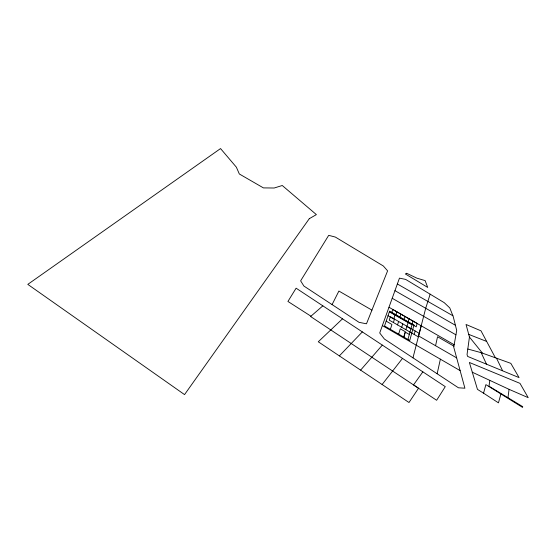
<?xml version="1.0" encoding="UTF-8"?>
<svg xmlns="http://www.w3.org/2000/svg" width="556" height="556" viewBox="0 0 556 556"><rect width="100%" height="100%" fill="white"/><g stroke="black" fill="none" stroke-linecap="round" stroke-linejoin="round"><path stroke-width="0.83" d="M507.962 397.714L509.074 389.339L472.218 372.186M495.396 357.779L481.003 330.841L466.032 324.468L469.445 337.054L467.047 354.561L467.589 356.396L519.061 377.6L510.825 363.353L481.169 352.671L486.472 364.11M489.787 380.526L489.009 386.218L522.716 406.651L522.612 407.43L485.888 384.634L483.546 393.175L498.461 402.843L500.866 394.135M460.125 370.616L382.368 325.58L399.465 278.139L405.616 279.397L444.23 302.666L449.783 307.92L453.23 316.6L456.705 330.431L453.745 347.152L464.906 388.206L458.443 387.789L384.363 339.007L379.72 332.981L382.382 325.587M435.563 345.721L437.544 336.741L453.918 346.166M437.148 373.764L440.387 359.127M421.205 325.788L412.969 357.842M414.199 334.469L415.137 330.966M407.944 339.459L411.996 324.85L389.353 311.819M412.142 324.489L413.073 321.125M403.746 337.04L405.289 331.696L400.271 328.811L398.666 334.121M405.873 329.68L406.867 326.219M408.048 322.139L409.014 318.79M403.899 337.131L405.331 332.168L409.327 334.462M408.09 322.598L406.936 326.587L410.884 328.86M401.71 327.289L402.739 323.849M403.955 319.79L404.956 316.461M397.547 324.899L398.61 321.479M399.868 317.441L400.897 314.14M393.391 322.515L394.489 319.109M395.782 315.099L396.845 311.812M390.368 329.347L391.945 324.475L386.177 321.153M394.996 315.071L393.724 318.998L388.025 315.725M430.149 294.18L425.701 308.288L418.592 335.928L456.664 357.89M371.929 310.123L366.473 323.8L359.044 322.341L303.889 286.034L300.629 280.836L328.7 235.341L335.344 237.065L383.299 265.956L387.608 270.841L371.929 310.123L338.896 291.052L332.078 304.591M422.852 371.846L413.518 384.912L418.536 388.234L408.994 402.516L318.282 341.78L342.51 318.817M382.111 384.516L402.488 358.405L445.273 386.642L436.634 400.271L310.589 316.51L322.855 305.849L402.488 358.405M360.622 370.129L382.326 345.102M339.362 355.896L362.338 331.904M467.798 349.022L482.309 352.984L469.445 337.054M468.715 334.371L486.625 341.433M509.074 389.339L528.2 397.665L519.985 383.362L469.368 362.463L477.458 389.374L483.546 393.175M397.366 283.977L452.904 315.766M394.962 290.663L455.413 325.288M455.927 334.823L392.216 298.28M388.985 307.253L454.169 344.748M419.273 333.343L390.368 316.739L389.235 320.124L418.369 336.866M310.936 316.197L287.925 301.442L296.105 288.189L322.855 305.849M496.501 358.175L502.554 370.685M417.139 323.453L416.235 326.838L391.702 312.75L392.793 309.483L417.139 323.453M413.956 325.1L409.751 340.494L384.53 325.99L389.589 311.117L413.956 325.1M309.289 218.689L184.543 394.607L27.8 284.373L220.544 148.57L236.363 167.182L239.337 173.986L263.419 187.9L274.178 188.011L282.26 185.509L316.378 214.609L309.289 218.689M406.672 273.295L405.345 273.962L427.71 287.417L425.111 280.599L416.937 278.188L406.672 273.295"/></g></svg>
